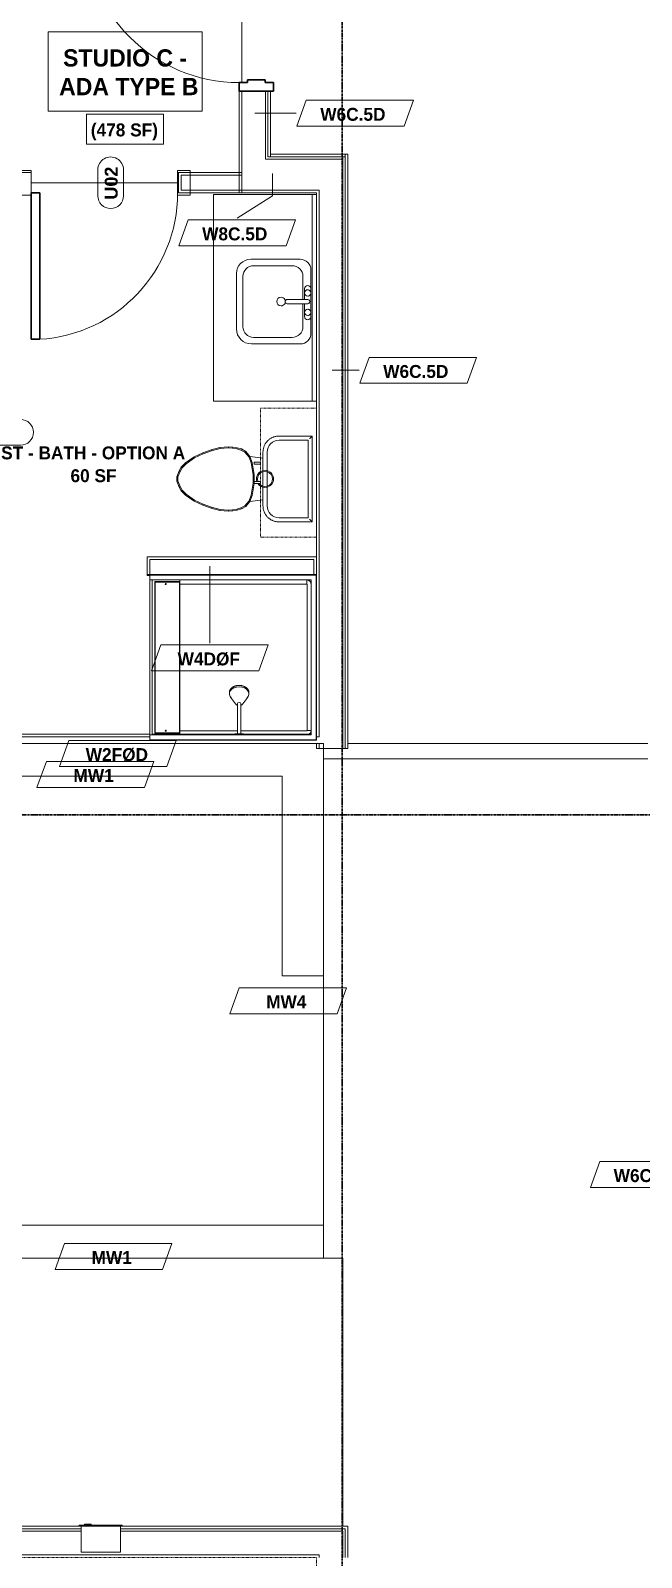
# Model space of a CAD drawing. Header units: inches. Extents: x -4058 to -1781, y 9814 to 12264.
# Drawn here: x -3553.8 to -3411.8, y 11362.6 to 11717.5 of the extents above; entities that cross this region are included whole.
import ezdxf

# ---------------------------------------------------------------- set-up
doc = ezdxf.new("R2010")
doc.units = ezdxf.units.IN
doc.header["$MEASUREMENT"] = 0
doc.linetypes.add('Dash', pattern=[0.25, 0.125, -0.125])
doc.linetypes.add('Grid Line 1_2_', pattern=[0.875, 0.5, -0.125, 0.125, -0.125])
for name, color, linetype, lineweight in [('0-1', 7, 'Continuous', 5), ('0-3', 8, 'Continuous', 9), ('A-AREA-IDEN', 2, 'Continuous', 9), ('A-DOOR-1', 7, 'Continuous', 9), ('A-DOOR-2', 10, 'Continuous', 30), ('A-DOOR-3', 31, 'Continuous', 9), ('A-DOOR-4', 31, 'Continuous', 30), ('A-DOOR-FRAM-2', 10, 'Continuous', 30), ('A-DOOR-IDEN', 31, 'Continuous', 9), ('A-FLOR-1', 7, 'Continuous', 9), ('A-FLOR-2', 192, 'Continuous', 9), ('A-WALL', 113, 'Continuous', 18), ('A-WALL-1', 7, 'Continuous', 9), ('A-WALL-2', 250, 'Continuous', 18), ('A-WALL-3', 113, 'Continuous', 9), ('A-WALL-IDEN', 211, 'Continuous', 9), ('E-FIRE-1', 7, 'Continuous', 9), ('I-WALL-1', 7, 'Continuous', 9), ('P-SANR-FIXT', 6, 'Continuous', 9), ('Q-CASE', 31, 'Continuous', 9), ('Q-CASE-1', 31, 'Dash', 9), ('Q-CASE-HDLN', 31, 'Dash', 9), ('S-FNDN-1', 7, 'Continuous', 9), ('S-GRID-1', 1, 'Grid Line 1_2_', 30)]:
    doc.layers.add(name, color=color, linetype=linetype, lineweight=lineweight)
doc.styles.add('Arial_B', font='arialbd.ttf', dxfattribs={"height": 3})
doc.styles.add('Century Gothic_B', font='GOTHICB.TTF', dxfattribs={"height": 3})
doc.styles.add('Century Gothic_B_1', font='GOTHICB.TTF', dxfattribs={"height": 4})

# ---------------------------------------------------------------- blocks, each defined once
blk = doc.blocks.new('CTR - 1st Phase - Shell_rvt-1-UNIT PLANS - 2ND FLOOR')
at = {"layer": 'A-FLOR-1'}
for p, q in [((-3480.05, 11551.81), (-3477.32, 11551.81)), ((-3477.32, 11551.81), (-3410.3, 11551.81)), ((-3410.3, 11548.19), (-3485.7, 11548.19)), ((-3485.7, 11497.81), (-3485.7, 11439.81)), ((-3481.17, 11432.19), (-3485.7, 11432.19)), ((-3485.7, 11432.19), (-3481.17, 11432.19)), ((-3481.17, 11369.86), (-3481.17, 11432.19)), ((-3481.17, 11432.19), (-3481.17, 11369.86))]:
    blk.add_line(p, q, dxfattribs=at)
blk = doc.blocks.new('104416 - Fire Extinguishers - Wall - Class A - Light - 2A-2205533-UNIT PLANS - 2ND FLOOR')
at = {"layer": 'E-FIRE-1'}
for p, q in [((13.19, 3.88), (13.19, 3.62)), ((23.19, 3.88), (13.19, 3.88)), ((13.19, 3.88), (23.19, 3.88)), ((13.19, 3.88), (13.19, 3.62)), ((23.19, 3.62), (13.19, 3.62)), ((13.63, -2.37), (13.63, 3.62)), ((14.41, 4.13), (14.44, 4.13)), ((14.41, 3.88), (14.41, 4.13)), ((14.44, 4.13), (14.84, 4.13)), ((14.44, 3.88), (14.44, 4.13)), ((14.84, 4.13), (15.03, 4.13)), ((14.84, 3.88), (14.84, 4.13)), ((15.03, 4.13), (15.11, 4.13)), ((15.03, 3.88), (15.03, 4.13)), ((15.11, 4.13), (15.24, 4.13)), ((15.11, 3.88), (15.11, 4.13)), ((15.24, 4.13), (15.51, 4.13)), ((15.24, 3.88), (15.24, 4.13)), ((15.51, 4.13), (15.73, 4.13)), ((15.51, 3.88), (15.51, 4.13)), ((15.73, 4.13), (15.87, 4.13)), ((15.73, 3.88), (15.73, 4.13)), ((15.87, 4.13), (15.91, 4.13)), ((15.87, 3.88), (15.87, 4.13)), ((15.91, 4.13), (15.94, 4.13)), ((15.91, 3.88), (15.91, 4.13)), ((15.94, 3.88), (15.94, 4.13)), ((22.75, 3.62), (22.75, -2.37)), ((23.19, 3.62), (23.19, 3.88)), ((23.19, 3.62), (23.19, 3.88)), ((22.75, -2.37), (13.63, -2.37))]:
    blk.add_line(p, q, dxfattribs=at)
blk = doc.blocks.new('HOLLOW METAL - UNIT DOOR-2191978-UNIT PLANS - 2ND FLOOR')
at = {"layer": 'A-DOOR-1'}
blk.add_arc((18, 3.875), 36, 90, 180, dxfattribs=at)
at = {"layer": 'A-DOOR-2'}
for p, q in [((18, 39.875), (16.25, 39.875)), ((16.25, 39.875), (16.25, 3.875)), ((18, 3.875), (18, 39.875)), ((16.25, 3.875), (18, 3.875))]:
    blk.add_line(p, q, dxfattribs=at)
at = {"layer": 'A-DOOR-FRAM-2'}
for p, q in [((-18, 3.875), (-20, 3.875)), ((-20, 3.875), (-20, -4.125)), ((-18, 1.9375), (-18, 3.875)), ((18, 3.875), (18, 1.9375)), ((20, 3.875), (18, 3.875)), ((20, -4.125), (20, 3.875)), ((-17.375, 1.9375), (-18, 1.9375)), ((-17.375, -2.1875), (-17.375, 1.9375)), ((18, 1.9375), (17.375, 1.9375)), ((17.375, 1.9375), (17.375, -2.1875)), ((-18, -4.125), (-18, -2.1875)), ((-18, -2.1875), (-17.375, -2.1875)), ((17.375, -2.1875), (18, -2.1875)), ((18, -2.1875), (18, -4.125)), ((-20, -4.125), (-18, -4.125)), ((18, -4.125), (20, -4.125))]:
    blk.add_line(p, q, dxfattribs=at)
blk = doc.blocks.new('CTR - 1st Phase - Common Walls_rvt-1-UNIT PLANS - 2ND FLOOR')
at = {"layer": 'A-WALL-1'}
for p, q in [((-3526.05, 11553.94), (-3583.32, 11553.94)), ((-3583.32, 11551.81), (-3487.3, 11551.81)), ((-3506.28, 11553.94), (-3525.55, 11553.94)), ((-3488.55, 11553.94), (-3504.31, 11553.94))]:
    blk.add_line(p, q, dxfattribs=at)
at = {"layer": 'A-WALL-2'}
for p, q in [((-3504.67, 11703.4), (-3504.67, 11688.74)), ((-3499.17, 11703.4), (-3499.17, 11688.74)), ((-3498.67, 11703.4), (-3498.67, 11688.74)), ((-3504.67, 11687.61), (-3504.67, 11688.74)), ((-3504.67, 11680.36), (-3504.67, 11687.61)), ((-3499.17, 11688.11), (-3499.17, 11688.74)), ((-3499.17, 11687.61), (-3499.17, 11688.11)), ((-3481.17, 11687.61), (-3499.17, 11687.61)), ((-3498.67, 11688.11), (-3498.67, 11688.74)), ((-3498.05, 11688.11), (-3498.67, 11688.11)), ((-3498.05, 11688.11), (-3498.67, 11688.11)), ((-3498.05, 11688.11), (-3498.05, 11688.74)), ((-3481.17, 11688.11), (-3498.05, 11688.11)), ((-3481.17, 11688.11), (-3480.67, 11688.11)), ((-3481.17, 11688.11), (-3481.17, 11687.61)), ((-3480.67, 11688.11), (-3481.17, 11688.11)), ((-3481.17, 11687.61), (-3481.17, 11680.36)), ((-3480.67, 11688.74), (-3480.67, 11688.11)), ((-3480.67, 11688.11), (-3480.67, 11679.74)), ((-3486.67, 11680.36), (-3504.67, 11680.36)), ((-3486.67, 11680.36), (-3486.67, 11679.74)), ((-3486.67, 11553.31), (-3486.67, 11679.74)), ((-3481.17, 11680.36), (-3481.17, 11679.74)), ((-3481.17, 11550.64), (-3481.17, 11679.74)), ((-3480.67, 11550.64), (-3480.67, 11679.74)), ((-3583.32, 11553.31), (-3526.05, 11553.31)), ((-3486.67, 11553.31), (-3487.3, 11553.31)), ((-3486.67, 11551.81), (-3487.3, 11551.81)), ((-3486.67, 11550.64), (-3486.67, 11551.81)), ((-3542.04, 11369.24), (-3623.15, 11369.24)), ((-3542.04, 11368.74), (-3623.15, 11368.74)), ((-3480.67, 11369.24), (-3532.91, 11369.24)), ((-3481.17, 11368.74), (-3532.91, 11368.74)), ((-3481.17, 11368.74), (-3481.17, 11363.24)), ((-3480.67, 11369.24), (-3480.67, 11368.74)), ((-3480.67, 11368.74), (-3480.67, 11362.61)), ((-3486.67, 11363.24), (-3623.15, 11363.24)), ((-3486.67, 11363.24), (-3486.67, 11362.61)), ((-3481.17, 11363.24), (-3481.17, 11362.61))]:
    blk.add_line(p, q, dxfattribs=at)
at = {"layer": 'I-WALL-1'}
for p, q in [((-3505.3, 11703.4), (-3505.3, 11688.74)), ((-3498.05, 11688.74), (-3498.05, 11703.4)), ((-3505.3, 11688.74), (-3505.3, 11680.36)), ((-3480.67, 11688.74), (-3498.05, 11688.74)), ((-3480.05, 11688.74), (-3480.67, 11688.74)), ((-3480.05, 11679.74), (-3480.05, 11688.74)), ((-3505.3, 11680.36), (-3505.3, 11679.74)), ((-3505.3, 11679.74), (-3487.3, 11679.74)), ((-3487.3, 11679.74), (-3487.3, 11591.05)), ((-3480.05, 11550.64), (-3480.05, 11679.74)), ((-3487.3, 11551.81), (-3487.3, 11550.64)), ((-3487.3, 11550.64), (-3480.05, 11550.64)), ((-3542.47, 11369.86), (-3623.15, 11369.86)), ((-3480.05, 11369.86), (-3532.47, 11369.86)), ((-3480.05, 11369.24), (-3480.05, 11369.86)), ((-3480.05, 11362.61), (-3480.05, 11369.24))]:
    blk.add_line(p, q, dxfattribs=at)
at = {"layer": '0-3', "rotation": 89.99999999998256}
blk.add_blockref('HOLLOW METAL - UNIT DOOR-2191978-UNIT PLANS - 2ND FLOOR', (-3501.42, 11723.4), dxfattribs=at)
at = {"layer": '0-3'}
blk.add_blockref('104416 - Fire Extinguishers - Wall - Class A - Light - 2A-2205533-UNIT PLANS - 2ND FLOOR', (-3555.66, 11366.24), dxfattribs=at)
blk = doc.blocks.new('CTR - 1st Phase - Structure_rvt-1-UNIT PLANS - 2ND FLOOR')
at = {"layer": 'A-WALL-1'}
for p, q in [((-3495.32, 11551.81), (-3586.95, 11551.81)), ((-3579.32, 11544.19), (-3495.32, 11544.19)), ((-3495.32, 11439.81), (-3579.32, 11439.81)), ((-3579.32, 11432.19), (-3495.32, 11432.19))]:
    blk.add_line(p, q, dxfattribs=at)
at = {"layer": 'S-FNDN-1'}
for p, q in [((-3485.7, 11551.81), (-3495.32, 11551.81)), ((-3485.7, 11497.81), (-3485.7, 11551.81)), ((-3495.32, 11544.19), (-3495.32, 11497.81)), ((-3495.32, 11497.81), (-3485.7, 11497.81)), ((-3485.7, 11439.81), (-3495.32, 11439.81)), ((-3485.7, 11432.19), (-3485.7, 11439.81)), ((-3495.32, 11432.19), (-3485.7, 11432.19))]:
    blk.add_line(p, q, dxfattribs=at)
at = {"layer": 'S-GRID-1'}
for p, q in [((-3481.32, 9814.03), (-3481.32, 12247.5)), ((-1781.27, 11535.19), (-4041.78, 11535.19))]:
    blk.add_line(p, q, dxfattribs=at)
blk = doc.blocks.new('M_Sink Vanity-Square - 500 x 440mm-1372835-UNIT PLANS - 2ND FLOOR')
at = {"layer": 'P-SANR-FIXT'}
for p, q in [((-5.72, 10.23), (7.14, 10.23)), ((-5.22, 8.73), (6.46, 8.73)), ((-9.22, -4.59), (-9.22, 6.73)), ((-7.72, -2.72), (-7.72, 6.23)), ((8.96, 6.23), (8.96, -2.72)), ((10.46, 6.91), (10.46, -4.59)), ((0.12, -6.33), (0.12, -1.59)), ((1.12, -6.33), (1.12, -1.59)), ((7.96, -7.09), (-6.72, -7.09)), ((0.12, -5.22), (-5.22, -5.22)), ((-2.88, -5.59), (0.12, -5.59)), ((3.62, -7.09), (-2.88, -7.09)), ((6.46, -5.22), (1.12, -5.22)), ((1.12, -5.59), (3.62, -5.59))]:
    blk.add_line(p, q, dxfattribs=at)
for centre, radius, start, end in [((-5.72, 6.73), 3.5, 90, 180), ((-5.22, 6.23), 2.5, 90, 180), ((6.46, 6.23), 2.5, 360, 90), ((7.14, 6.91), 3.32, 360, 90), ((0.62, -0.13), 1, 360, 180), ((-5.22, -2.72), 2.5, 180, 270), ((0.62, -0.13), 1, 180, 0), ((0.62, -1.59), 0.5, 360, 180), ((6.46, -2.72), 2.5, 270, 360), ((-6.72, -4.59), 2.5, 180, 270), ((-2.88, -6.34), 0.75, 90, 270), ((-1.88, -6.34), 0.75, 360, 180), ((-1.88, -6.34), 0.75, 180, 0), ((0.62, -6.33), 0.5, 180, 0), ((2.62, -6.34), 0.75, 0, 180), ((2.62, -6.34), 0.75, 180, 0), ((3.62, -6.34), 0.75, 270, 90), ((7.96, -4.59), 2.5, 270, 0)]:
    blk.add_arc(centre, radius, start, end, dxfattribs=at)
blk = doc.blocks.new('Toilet-Domestic-3D - Toilet-Domestic-3D-1352612-UNIT PLANS - 2ND FLOOR')
at = {"layer": 'P-SANR-FIXT'}
for p, q in [((-9.98, 19.48), (-9.98, 11.75)), ((9.98, 19.48), (-9.98, 19.48)), ((-9.86, 19.36), (-9.98, 19.48)), ((9, 18.5), (-9, 18.5)), ((-9, 18.5), (-9, 11.75)), ((-9, 18.5), (-9, 11.75)), ((9, 18.5), (-9, 18.5)), ((9, 11.75), (9, 18.5)), ((9, 11.75), (9, 18.5)), ((9.98, 19.48), (9.86, 19.36)), ((9.98, 11.75), (9.98, 19.48)), ((-6.25, 9), (6.25, 9)), ((-6.25, 9), (6.25, 9)), ((-6.25, 8.02), (6.25, 8.02)), ((-4.86, 8.02), (-5.21, 5)), ((5.21, 5), (4.86, 8.02)), ((-6.4, 4), (-6.97, 3)), ((-6.21, 3.84), (-6.73, 2.9)), ((-5.21, 5), (-6.4, 4)), ((-6.21, 3.84), (-6.4, 4)), ((-5.08, 4.78), (-6.21, 3.84)), ((-3.84, 5.5), (-5.21, 5)), ((-5.21, 5), (-5.08, 4.78)), ((-3.77, 5.26), (-5.08, 4.78)), ((-1, 6), (-3.84, 5.5)), ((-3.84, 5.5), (-3.77, 5.26)), ((-0.98, 5.75), (-3.77, 5.26)), ((-1, 6), (-0.98, 5.75)), ((0.56, 6), (-1, 6)), ((0.98, 5.75), (-0.98, 5.75)), ((1, 5.98), (0.98, 5.75)), ((3.77, 5.26), (0.98, 5.75)), ((3.84, 5.5), (1.05, 5.99)), ((3.84, 5.5), (3.77, 5.26)), ((5.08, 4.78), (3.77, 5.26)), ((5.21, 5), (3.84, 5.5)), ((5.21, 5), (5.08, 4.78)), ((6.21, 3.84), (5.08, 4.78)), ((6.4, 4), (5.21, 5)), ((6.4, 4), (6.21, 3.84)), ((6.73, 2.9), (6.21, 3.84)), ((6.97, 3), (6.4, 4)), ((-7.41, 1), (-7.5, 0)), ((-7.24, 2), (-7.41, 1)), ((-7.41, 1), (-7.16, 0.96)), ((-7.16, 0.96), (-7.25, 0)), ((-6.97, 3), (-7.24, 2)), ((-7.24, 2), (-6.99, 1.95)), ((-6.99, 1.95), (-7.16, 0.96)), ((-6.73, 2.9), (-6.99, 1.95)), ((-6.97, 3), (-6.73, 2.9)), ((6.97, 3), (6.73, 2.9)), ((6.99, 1.95), (6.73, 2.9)), ((7.24, 2), (6.97, 3)), ((7.24, 2), (6.99, 1.95)), ((7.16, 0.96), (6.99, 1.95)), ((7.41, 1), (7.16, 0.96)), ((7.25, 0), (7.16, 0.96)), ((7.41, 1), (7.24, 2)), ((7.5, 0), (7.25, 0)), ((7.5, 0), (7.41, 1)), ((-7.5, 0), (-7.25, 0)), ((-7.5, 0), (-7.33, -1.99)), ((-7.33, -1.99), (-7.08, -1.95)), ((-7.33, -1.99), (-6.79, -4)), ((-7.25, 0), (-7.08, -1.95)), ((-7.08, -1.95), (-6.55, -3.92)), ((6.55, -3.92), (7.08, -1.95)), ((6.79, -4), (7.33, -1.99)), ((7.08, -1.95), (7.25, 0)), ((7.33, -1.99), (7.08, -1.95)), ((7.33, -1.99), (7.5, 0)), ((-6.79, -4), (-6.55, -3.92)), ((-6.79, -4), (-6.06, -6)), ((-6.55, -3.92), (-5.83, -5.9)), ((-6.06, -6), (-5.83, -5.9)), ((-6.06, -6), (-5.13, -8)), ((-5.83, -5.9), (-4.91, -7.88)), ((4.91, -7.88), (5.83, -5.9)), ((5.13, -8), (6.06, -6)), ((5.83, -5.9), (6.55, -3.92)), ((6.06, -6), (5.83, -5.9)), ((6.06, -6), (6.79, -4)), ((6.79, -4), (6.55, -3.92)), ((-5.13, -8), (-4.91, -7.88)), ((-5.13, -8), (-3.74, -10)), ((-4.91, -7.88), (-3.55, -9.84)), ((-3.74, -10), (-3.55, -9.84)), ((-3.74, -10), (-2.74, -11)), ((-3.55, -9.84), (-2.59, -10.8)), ((2.59, -10.8), (3.55, -9.84)), ((2.74, -11), (3.74, -10)), ((3.55, -9.84), (4.91, -7.88)), ((3.74, -10), (3.55, -9.84)), ((3.74, -10), (5.13, -8)), ((5.13, -8), (4.91, -7.88)), ((-2.74, -11), (-2.59, -10.8)), ((-2.74, -11), (-1.87, -11.5)), ((-2.59, -10.8), (-1.77, -11.27)), ((-1.87, -11.5), (-1.77, -11.27)), ((-1.87, -11.5), (-0.5, -12)), ((-1.77, -11.27), (-0.46, -11.75)), ((-0.5, -12), (-0.46, -11.75)), ((-0.5, -12), (0.5, -12)), ((-0.46, -11.75), (0.46, -11.75)), ((0.46, -11.75), (1.77, -11.27)), ((0.5, -12), (0.46, -11.75)), ((0.5, -12), (1.87, -11.5)), ((1.77, -11.27), (2.59, -10.8)), ((1.87, -11.5), (1.77, -11.27)), ((1.87, -11.5), (2.74, -11)), ((2.74, -11), (2.59, -10.8))]:
    blk.add_line(p, q, dxfattribs=at)
at = {"layer": 'P-SANR-FIXT', "flags": 128}
for points in [[(-9.98, 11.75), (-9.97, 11.6), (-9.97, 11.45), (-9.95, 11.3), (-9.93, 11.16), (-9.9, 11.01), (-9.87, 10.86), (-9.83, 10.72), (-9.79, 10.58), (-9.74, 10.44), (-9.68, 10.3), (-9.62, 10.16), (-9.56, 10.03), (-9.48, 9.9), (-9.41, 9.77), (-9.33, 9.65), (-9.24, 9.52), (-9.15, 9.41), (-9.05, 9.29), (-8.95, 9.18), (-8.85, 9.08), (-8.74, 8.97), (-8.62, 8.88), (-8.51, 8.78), (-8.39, 8.7), (-8.26, 8.61), (-8.14, 8.54), (-8.01, 8.46), (-7.87, 8.4), (-7.74, 8.33), (-7.6, 8.28), (-7.46, 8.22), (-7.32, 8.18), (-7.17, 8.14), (-7.03, 8.11), (-6.88, 8.08), (-6.74, 8.05), (-6.59, 8.04), (-6.44, 8.03), (-6.29, 8.02), (-6.25, 8.02)], [(6.25, 8.02), (6.4, 8.03), (6.55, 8.03), (6.7, 8.05), (6.84, 8.07), (6.99, 8.1), (7.14, 8.13), (7.28, 8.17), (7.42, 8.21), (7.56, 8.26), (7.7, 8.32), (7.84, 8.38), (7.97, 8.44), (8.1, 8.52), (8.23, 8.59), (8.35, 8.67), (8.48, 8.76), (8.59, 8.85), (8.71, 8.95), (8.82, 9.05), (8.92, 9.15), (9.03, 9.26), (9.12, 9.38), (9.22, 9.49), (9.3, 9.61), (9.39, 9.74), (9.46, 9.86), (9.54, 9.99), (9.6, 10.13), (9.67, 10.26), (9.72, 10.4), (9.78, 10.54), (9.82, 10.68), (9.86, 10.83), (9.89, 10.97), (9.92, 11.12), (9.95, 11.26), (9.96, 11.41), (9.97, 11.56), (9.98, 11.71), (9.98, 11.75)]]:
    blk.add_lwpolyline(points, dxfattribs=at)
at = {"layer": 'P-SANR-FIXT'}
for centre, radius, start, end in [((-6.25, 11.75), 2.75, 180, 270), ((-6.25, 11.75), 2.75, 180, 270), ((6.25, 11.75), 2.75, 270, 360), ((6.25, 11.75), 2.75, 270, 360), ((0, 8.48), 2, 360, 286.863), ((0, 8.48), 1.75, 360, 289.017), ((0, 8.48), 2, 302.0714, 360), ((0, 8.48), 1.75, 308.7554, 360)]:
    blk.add_arc(centre, radius, start, end, dxfattribs=at)
for points in [[(-9.98, 19.48), (-9.98, 19.48), (-9.98, 19.48), (-9.98, 19.48)], [(9.98, 19.48), (9.98, 19.48), (9.98, 19.48), (9.98, 19.48)]]:
    blk.add_open_spline(points, degree=3, dxfattribs=at)
for points, knots in [([(-9.37, 18.87), (-9.41, 18.91), (-9.47, 18.97), (-9.55, 19.05), (-9.6, 19.1), (-9.66, 19.16), (-9.71, 19.21), (-9.75, 19.25), (-9.78, 19.28), (-9.8, 19.3), (-9.82, 19.32), (-9.85, 19.35), (-9.86, 19.36), (-9.86, 19.36)], [0, 0, 0, 0, 0.166667, 0.25, 0.333333, 0.416667, 0.5, 0.583333, 0.666667, 0.708333, 0.75, 0.833333, 1, 1, 1, 1]), ([(9.86, 19.36), (9.86, 19.36), (9.85, 19.35), (9.82, 19.32), (9.8, 19.3), (9.78, 19.28), (9.75, 19.25), (9.71, 19.21), (9.66, 19.16), (9.6, 19.1), (9.55, 19.05), (9.47, 18.97), (9.41, 18.91), (9.37, 18.87)], [-1, -1, -1, -1, -0.833333, -0.75, -0.708333, -0.666667, -0.583333, -0.5, -0.416667, -0.333333, -0.25, -0.166667, 0, 0, 0, 0])]:
    blk.add_open_spline(points, degree=3, knots=knots, dxfattribs=at)
blk = doc.blocks.new('Bath Vanity - Bath Vanity 48_-3150017-UNIT PLANS - 2ND FLOOR')
at = {"layer": 'Q-CASE'}
for p, q in [((24.74, 24), (-23.26, 24)), ((-23.26, 24), (-23.26, 1)), ((24.74, 1), (24.74, 24))]:
    blk.add_line(p, q, dxfattribs=at)
blk = doc.blocks.new('BATHROOM MIRROR - BATHROOM MIRROR 48_-3123886-UNIT PLANS - 2ND FLOOR')
at = {"layer": 'Q-CASE'}
for p, q in [((-23.26, -23), (24.74, -23)), ((-23.26, -23), (-23.26, -24)), ((24.74, -24), (-23.26, -24)), ((24.74, -24), (24.74, -23))]:
    blk.add_line(p, q, dxfattribs=at)
blk = doc.blocks.new('300 Series Wall Hung Cabinet_326 - 30_-2909953-UNIT PLANS - 2ND FLOOR')
at = {"layer": 'Q-CASE'}
for p, q in [((-2.01, 14.69), (-2.5, 14.69)), ((-2.5, 14.69), (-2.5, 13.19)), ((-2.01, 13.19), (-2.01, 14.69)), ((2.49, 14.69), (2, 14.69)), ((2, 14.69), (2, 13.19)), ((2.49, 13.19), (2.49, 14.69)), ((-2.01, 13.19), (-2.5, 13.19)), ((2.49, 13.19), (2, 13.19))]:
    blk.add_line(p, q, dxfattribs=at)
at = {"layer": 'Q-CASE-1'}
for p, q in [((-15, 0.19), (-15, 13.19)), ((-15, 13.19), (15, 13.19)), ((15, 13.19), (15, 0.19)), ((15, 0.19), (-15, 0.19))]:
    blk.add_line(p, q, dxfattribs=at)
blk = doc.blocks.new('SWING - SINGLE - FLUSH - SWING - FLUSH - 2-10 x 6-8 - PRIVACY-4346067-UNIT PLANS - 2ND FLOOR')
at = {"layer": 'A-DOOR-3'}
for p, q in [((-17, 2.87), (-20, 2.87)), ((-20, 2.87), (-20, -2.38)), ((-17, -2.38), (-17, 2.87)), ((20, 2.87), (17, 2.87)), ((17, 2.87), (17, -2.38)), ((20, -2.38), (20, 2.87)), ((-20, -2.38), (-17, -2.38)), ((-17, -2.38), (-20, -2.38)), ((-20, -2.38), (-20, -2.88)), ((-20, -2.88), (-17, -2.88)), ((-17, -2.88), (-17, -2.38)), ((17, -2.38), (20, -2.38)), ((20, -2.38), (17, -2.38)), ((17, -2.38), (17, -2.88)), ((17, -2.88), (20, -2.88)), ((20, -2.88), (20, -2.38))]:
    blk.add_line(p, q, dxfattribs=at)
blk.add_arc((17, 2.37), 34.07, 93.3657, 180, dxfattribs=at)
at = {"layer": 'A-DOOR-4'}
for p, q in [((15, 2.37), (15, 36.38)), ((17, 36.38), (15, 36.38)), ((17, 2.37), (17, 36.38)), ((17, 2.37), (15, 2.37))]:
    blk.add_line(p, q, dxfattribs=at)
blk = doc.blocks.new('OD_CW_Upper Cabinet - OD_CW_Upper Cabinet-4366995-UNIT PLANS - 2ND FLOOR')
at = {"layer": 'Q-CASE-HDLN'}
for p, q in [((115.86, 24), (0.74, 24)), ((0.74, 24), (0.74, 12)), ((115.86, 12), (115.86, 24)), ((0.74, 12), (115.86, 12))]:
    blk.add_line(p, q, dxfattribs=at)
blk = doc.blocks.new('The Shower - The Shower-V44-UNIT PLANS - 2ND FLOOR')
at = {"layer": 'P-SANR-FIXT'}
for p, q in [((0, -0.5), (38.5, -0.5)), ((0, -39.25), (0, -0.5)), ((0.12, -39.25), (0.12, -0.63)), ((0.12, -0.63), (38.38, -0.63)), ((1.25, -39.25), (1.25, -1.75)), ((1.25, -1.75), (37.25, -1.75)), ((1.3, -2.43), (1.28, -2.51)), ((1.42, -2.2), (1.4, -2.23)), ((1.58, -2.01), (1.51, -2.08)), ((1.73, -1.9), (1.7, -1.92)), ((2.01, -1.78), (1.93, -1.8)), ((2.2, -32.27), (2.2, -2.75)), ((36.25, -1.77), (2.25, -1.77)), ((36.25, -2.7), (2.25, -2.7)), ((36.25, -1.77), (36.25, -1.75)), ((36.3, -18.11), (36.3, -2.75)), ((36.57, -1.8), (36.49, -1.78)), ((36.8, -1.92), (36.77, -1.9)), ((36.99, -2.08), (36.92, -2.01)), ((37.1, -2.23), (37.08, -2.2)), ((37.25, -1.75), (37.25, -17.52)), ((38.38, -0.63), (38.38, -39.25)), ((38.5, -0.5), (38.5, -39.25)), ((36.3, -32.27), (36.3, -18.89)), ((37.25, -19.48), (37.25, -39.25)), ((1.62, -32.27), (1.62, -38.13)), ((36.75, -32.38), (1.75, -32.38)), ((1.75, -32.38), (1.75, -38)), ((2.2, -32.27), (36.3, -32.27)), ((36.75, -38), (36.75, -32.38)), ((36.88, -38.13), (36.88, -32.27)), ((1.25, -38.75), (37.25, -38.75)), ((1.25, -39.25), (1.25, -38.75)), ((1.62, -38.13), (36.88, -38.13)), ((1.75, -38), (36.75, -38)), ((37.25, -38.75), (37.25, -39.25)), ((0.12, -39.25), (0, -39.25)), ((0.12, -39.25), (1.25, -39.25)), ((37.25, -39.25), (1.25, -39.25)), ((37.25, -39.25), (38.38, -39.25)), ((38.5, -39.25), (38.38, -39.25))]:
    blk.add_line(p, q, dxfattribs=at)
for centre, radius, start, end in [((2.25, -2.75), 1, 90, 180), ((36.25, -2.75), 1, 30.3328, 90), ((2.2, -35.56), 0.125, 0, 180), ((36.3, -35.56), 0.125, 0, 180), ((2.2, -35.56), 0.125, 180, 0), ((36.3, -35.56), 0.125, 180, 0)]:
    blk.add_arc(centre, radius, start, end, dxfattribs=at)
for centre, start_param, end_param in [((2.2, -32.28), 1.570796, 3.141593), ((36.3, -32.28), 0.541328, 1.570796)]:
    blk.add_ellipse(centre, major_axis=(0.95, 0), ratio=0.019505, start_param=start_param, end_param=end_param, dxfattribs=at)
for points, knots in [([(2.25, -1.77), (2.19, -1.77), (2.06, -1.78), (1.8, -1.86), (1.53, -2.04), (1.34, -2.32), (1.26, -2.57), (1.25, -2.7), (1.25, -2.77)], [-0.001856, -0.001856, -0.001856, -0.001856, 0.123376, 0.248608, 0.499072, 0.749536, 0.874768, 1, 1, 1, 1]), ([(1.38, -2.25), (1.41, -2.21), (1.47, -2.12), (1.55, -2.04), (1.59, -2)], [-0.666048, -0.666048, -0.666048, -0.666048, -0.5714286, -0.4597287, -0.4597287, -0.4597287, -0.4597287]), ([(1.75, -1.88), (1.77, -1.87), (1.86, -1.82), (2.03, -1.77), (2.17, -1.75), (2.25, -1.75)], [-0.332096, -0.332096, -0.332096, -0.332096, -0.2857143, -0.1428571, 0, 0, 0, 0]), ([(2.25, -2.7), (2.24, -2.7), (2.24, -2.7), (2.23, -2.7), (2.22, -2.71), (2.22, -2.71), (2.21, -2.72), (2.21, -2.73), (2.2, -2.74), (2.2, -2.74), (2.2, -2.75), (2.2, -2.75)], [-1, -1, -1, -1, -0.833333, -0.75, -0.666667, -0.583333, -0.416667, -0.333333, -0.208333, -0.083333, 0, 0, 0, 0]), ([(36.25, -1.75), (36.31, -1.75), (36.42, -1.76), (36.59, -1.8), (36.7, -1.85), (36.75, -1.88)], [-1, -1, -1, -1, -0.8928571, -0.7857143, -0.6665409, -0.6665409, -0.6665409, -0.6665409]), ([(37.11, -2.26), (37.07, -2.19), (36.94, -2.02), (36.7, -1.86), (36.45, -1.78), (36.32, -1.77), (36.25, -1.77)], [0.3361578, 0.3361578, 0.3361578, 0.3361578, 0.499072, 0.749536, 0.874768, 1, 1, 1, 1]), ([(36.3, -2.75), (36.3, -2.74), (36.3, -2.74), (36.3, -2.73), (36.29, -2.72), (36.29, -2.72), (36.28, -2.71), (36.27, -2.71), (36.26, -2.7), (36.26, -2.7), (36.25, -2.7), (36.25, -2.7)], [-1, -1, -1, -1, -0.833333, -0.75, -0.666667, -0.583333, -0.416667, -0.333333, -0.208333, -0.083333, 0, 0, 0, 0]), ([(36.75, -1.88), (36.79, -1.91), (36.89, -1.97), (36.97, -2.05), (37.01, -2.11)], [-0.666048, -0.666048, -0.666048, -0.666048, -0.5714286, -0.4462442, -0.4462442, -0.4462442, -0.4462442])]:
    blk.add_open_spline(points, degree=3, knots=knots, dxfattribs=at)
for points in [[(1.25, -2.75), (1.25, -2.74), (1.25, -2.72), (1.25, -2.71)], [(2.2, -2.75), (2.12, -2.75), (1.95, -2.75), (1.72, -2.75), (1.52, -2.76), (1.37, -2.76), (1.27, -2.76), (1.25, -2.77), (1.25, -2.77)], [(1.35, -2.32), (1.36, -2.3), (1.37, -2.27), (1.38, -2.25)], [(1.63, -1.97), (1.67, -1.94), (1.71, -1.91), (1.75, -1.88)], [(36.25, -2.7), (36.25, -2.62), (36.25, -2.45), (36.25, -2.22), (36.25, -2.03), (36.25, -1.88), (36.25, -1.82), (36.25, -1.8)], [(37.05, -2.15), (37.07, -2.18), (37.09, -2.21), (37.11, -2.25)]]:
    blk.add_open_spline(points, degree=3, dxfattribs=at)
blk = doc.blocks.new('Shower Head - Shower Head-3260035-UNIT PLANS - 2ND FLOOR')
at = {"layer": 'P-SANR-FIXT'}
for p, q in [((-2.28, 9.81), (-2.28, 9.54)), ((-2.02, 8.78), (-0.84, 7.19)), ((-0.39, 7.27), (-0.39, 6.01)), ((0.39, 6.01), (0.39, 7.27)), ((0.84, 7.19), (2.02, 8.78)), ((2.28, 9.54), (2.28, 9.81)), ((-0.98, 0.26), (-0.98, 0)), ((-0.98, 0.26), (0.98, 0.26)), ((-0.39, 1), (-0.39, 0.26)), ((0.39, 0.26), (0.39, 1)), ((0.98, 0), (0.98, 0.26)), ((0.98, 0), (-0.98, 0))]:
    blk.add_line(p, q, dxfattribs=at)
at = {"layer": 'P-SANR-FIXT', "flags": 128}
for points in [[(0, 11.49), (-0.09, 11.49), (-0.18, 11.48), (-0.27, 11.48), (-0.35, 11.47), (-0.44, 11.46), (-0.53, 11.44), (-0.62, 11.43), (-0.7, 11.41), (-0.79, 11.39), (-0.87, 11.36), (-0.95, 11.34), (-1.03, 11.31), (-1.11, 11.28), (-1.19, 11.25), (-1.26, 11.21), (-1.34, 11.17), (-1.41, 11.13), (-1.48, 11.09), (-1.55, 11.05), (-1.61, 11), (-1.68, 10.95), (-1.74, 10.9), (-1.8, 10.85), (-1.85, 10.8), (-1.9, 10.74), (-1.95, 10.69), (-2, 10.63), (-2.04, 10.57), (-2.08, 10.51), (-2.12, 10.44), (-2.15, 10.38), (-2.18, 10.31), (-2.21, 10.25), (-2.23, 10.18), (-2.25, 10.11), (-2.26, 10.04), (-2.27, 9.97), (-2.28, 9.9), (-2.28, 9.83), (-2.28, 9.81)], [(2.28, 9.81), (2.28, 9.88), (2.28, 9.95), (2.27, 10.02), (2.25, 10.09), (2.24, 10.16), (2.21, 10.23), (2.19, 10.3), (2.16, 10.36), (2.13, 10.43), (2.09, 10.49), (2.05, 10.55), (2.01, 10.61), (1.97, 10.67), (1.92, 10.73), (1.86, 10.79), (1.81, 10.84), (1.75, 10.89), (1.69, 10.94), (1.63, 10.99), (1.57, 11.04), (1.5, 11.08), (1.43, 11.12), (1.36, 11.16), (1.28, 11.2), (1.21, 11.24), (1.13, 11.27), (1.05, 11.3), (0.97, 11.33), (0.89, 11.36), (0.81, 11.38), (0.72, 11.4), (0.64, 11.42), (0.55, 11.44), (0.47, 11.45), (0.38, 11.46), (0.29, 11.47), (0.2, 11.48), (0.11, 11.49), (0.02, 11.49), (0, 11.49)], [(-0.84, 7.19), (-0.81, 7.16), (-0.79, 7.13), (-0.76, 7.1), (-0.73, 7.08), (-0.7, 7.05), (-0.68, 7.03), (-0.65, 7.01), (-0.62, 6.98), (-0.59, 6.97), (-0.56, 6.95), (-0.53, 6.93), (-0.49, 6.91), (-0.46, 6.9), (-0.43, 6.89), (-0.4, 6.87)], [(0.39, 6.87), (0.43, 6.88), (0.46, 6.9), (0.49, 6.91), (0.52, 6.93), (0.55, 6.94), (0.58, 6.96), (0.61, 6.98), (0.64, 7), (0.67, 7.03), (0.7, 7.05), (0.73, 7.07), (0.76, 7.1), (0.78, 7.13), (0.81, 7.16), (0.83, 7.19), (0.84, 7.19)], [(-0.39, 6.01), (-0.39, 5.81), (-0.39, 5.6), (-0.39, 5.38), (-0.39, 5.15), (-0.39, 4.92), (-0.39, 4.68), (-0.39, 4.43), (-0.39, 4.18), (-0.39, 3.93), (-0.39, 3.67), (-0.39, 3.4), (-0.39, 3.13), (-0.39, 2.86), (-0.39, 2.59), (-0.39, 2.31), (-0.39, 2.03), (-0.39, 1.75), (-0.39, 1.46), (-0.39, 1.18), (-0.39, 1)], [(0.39, 1), (0.39, 1.29), (0.39, 1.57), (0.39, 1.85), (0.39, 2.13), (0.39, 2.41), (0.39, 2.69), (0.39, 2.96), (0.39, 3.23), (0.39, 3.5), (0.39, 3.76), (0.39, 4.02), (0.39, 4.27), (0.39, 4.52), (0.39, 4.77), (0.39, 5), (0.39, 5.23), (0.39, 5.46), (0.39, 5.67), (0.39, 5.88), (0.39, 6.01)]]:
    blk.add_lwpolyline(points, dxfattribs=at)
at = {"layer": 'P-SANR-FIXT'}
for centre, major_axis, start_param, end_param in [((0, 9.54), (-2.28, 0), 4.712389, 6.956384), ((0, 9.54), (2.28, 0), 5.609987, 7.853982), ((0, 7.27), (-0.394, 0), 4.712389, 6.283185), ((0, 7.27), (0.394, 0), 0, 1.570796)]:
    blk.add_ellipse(centre, major_axis=major_axis, ratio=0.707107, start_param=start_param, end_param=end_param, dxfattribs=at)
blk = doc.blocks.new('Wall Tag - Arch Wall-3956453-UNIT PLANS - 2ND FLOOR')
at = {"layer": 'A-WALL-IDEN'}
for p, q in [((-0.356, 0.094), (-0.424, -0.094)), ((0.424, 0.094), (-0.356, 0.094)), ((0.356, -0.094), (0.424, 0.094)), ((-0.424, -0.094), (0.356, -0.094))]:
    blk.add_line(p, q, dxfattribs=at)
blk = doc.blocks.new('Door Tag - Type Mark-2601225-UNIT PLANS - 2ND FLOOR')
at = {"layer": 'A-DOOR-IDEN'}
for p, q in [((0.09375, 0.09375), (-0.09375, 0.09375)), ((-0.09375, -0.09375), (0.09375, -0.09375))]:
    blk.add_line(p, q, dxfattribs=at)
for centre, start, end in [((-0.09375, 0), 90, 270), ((0.09375, 0), 270, 90)]:
    blk.add_arc(centre, 0.09375, start, end, dxfattribs=at)

msp = doc.modelspace()

# ---------------------------------------------------------------- linework, layer by layer
at = {"layer": 'A-AREA-IDEN', "flags": 128}
for points in [[(-3549.71, 11717.19), (-3513.93, 11717.19), (-3513.93, 11698.74), (-3549.71, 11698.74)], [(-3540.78, 11698.06), (-3522.86, 11698.06), (-3522.86, 11691.06), (-3540.78, 11691.06)]]:
    msp.add_lwpolyline(points, close=True, dxfattribs=at)
at = {"layer": 'A-DOOR-IDEN'}
msp.add_line((-3536.67, 11682.11), (-3538.17, 11682.11), dxfattribs=at)
at = {"layer": 'A-FLOR-2'}
for p, q in [((-3504.68, 11705.4), (-3504.68, 11741.4)), ((-3519.67, 11682.11), (-3553.67, 11682.11))]:
    msp.add_line(p, q, dxfattribs=at)
at = {"layer": 'A-WALL'}
for p, q in [((-3518.8, 11683.86), (-3518.8, 11680.36)), ((-3504.68, 11683.86), (-3518.8, 11683.86)), ((-3518.8, 11680.36), (-3504.68, 11680.36)), ((-3526.05, 11594.55), (-3526.05, 11591.05)), ((-3526.05, 11594.55), (-3487.92, 11594.55)), ((-3487.92, 11591.05), (-3487.92, 11594.55)), ((-3526.05, 11591.05), (-3526.67, 11591.05))]:
    msp.add_line(p, q, dxfattribs=at)
at = {"layer": 'A-WALL-3'}
for p, q in [((-3504.68, 11684.49), (-3519.42, 11684.49)), ((-3519.42, 11684.49), (-3519.42, 11679.74)), ((-3504.68, 11679.74), (-3504.68, 11684.49)), ((-3519.42, 11679.74), (-3504.68, 11679.74)), ((-3487.3, 11595.18), (-3526.67, 11595.18)), ((-3526.67, 11595.18), (-3526.67, 11590.8)), ((-3487.3, 11591.05), (-3487.3, 11595.18)), ((-3526.67, 11590.8), (-3526.05, 11590.8))]:
    msp.add_line(p, q, dxfattribs=at)
at = {"layer": 'A-WALL-IDEN'}
for p, q in [((-3501.67, 11698.28), (-3492.04, 11698.28)), ((-3497.56, 11684.24), (-3497.56, 11679.07)), ((-3497.56, 11679.07), (-3505.77, 11673.9)), ((-3483.67, 11638.52), (-3477.41, 11638.52)), ((-3512.13, 11592.99), (-3512.13, 11575.12))]:
    msp.add_line(p, q, dxfattribs=at)

# ---------------------------------------------------------------- block references
at = {"layer": '0-1'}
for name in ['CTR - 1st Phase - Structure_rvt-1-UNIT PLANS - 2ND FLOOR', 'CTR - 1st Phase - Shell_rvt-1-UNIT PLANS - 2ND FLOOR', 'CTR - 1st Phase - Common Walls_rvt-1-UNIT PLANS - 2ND FLOOR']:
    msp.add_blockref(name, (0, 0), dxfattribs=at)
at = {"layer": 'A-DOOR-3', "rotation": 180}
msp.add_blockref('SWING - SINGLE - FLUSH - SWING - FLUSH - 2-10 x 6-8 - PRIVACY-4346067-UNIT PLANS - 2ND FLOOR', (-3536.67, 11682.11), dxfattribs=at)
at = {"layer": 'A-DOOR-IDEN', "xscale": 31.99999999999999, "yscale": 31.99999999999999, "zscale": 31.99999999999999, "rotation": 89.99999999999955}
msp.add_blockref('Door Tag - Type Mark-2601225-UNIT PLANS - 2ND FLOOR', (-3535.17, 11682.11), dxfattribs=at)
at = {"layer": 'A-DOOR-IDEN', "xscale": 31.99999999999999, "yscale": 31.99999999999999, "zscale": 31.99999999999999}
msp.add_blockref('Door Tag - Type Mark-2601225-UNIT PLANS - 2ND FLOOR', (-3559.14, 11624.11), dxfattribs=at)
at = {"layer": 'A-WALL-IDEN', "xscale": 31.99999999999999, "yscale": 31.99999999999999, "zscale": 31.99999999999999}
for p in [(-3478.3, 11698.28), (-3505.77, 11670.49), (-3463.68, 11638.52), (-3512.13, 11571.7), (-3533.5, 11549.46), (-3538.73, 11544.58), (-3493.93, 11492), (-3410.09, 11451.61), (-3534.51, 11432.58)]:
    msp.add_blockref('Wall Tag - Arch Wall-3956453-UNIT PLANS - 2ND FLOOR', p, dxfattribs=at)
at = {"layer": 'P-SANR-FIXT'}
for name, p, rotation in [('M_Sink Vanity-Square - 500 x 440mm-1372835-UNIT PLANS - 2ND FLOOR', (-3495.7, 11653.88), 90.00000000020181), ('Toilet-Domestic-3D - Toilet-Domestic-3D-1352612-UNIT PLANS - 2ND FLOOR', (-3507.78, 11613.27), 270.0000000002869), ('The Shower - The Shower-V44-UNIT PLANS - 2ND FLOOR', (-3486.8, 11591.05), 269.9999999999188)]:
    msp.add_blockref(name, p, dxfattribs=dict(at, rotation=rotation))
msp.add_blockref('Shower Head - Shower Head-3260035-UNIT PLANS - 2ND FLOOR', (-3505.3, 11553.8), dxfattribs=at)
at = {"layer": 'Q-CASE'}
for name, p, rotation in [('Bath Vanity - Bath Vanity 48_-3150017-UNIT PLANS - 2ND FLOOR', (-3487.3, 11654.63), 90.00000000018761), ('BATHROOM MIRROR - BATHROOM MIRROR 48_-3123886-UNIT PLANS - 2ND FLOOR', (-3511.3, 11654.63), 90.00000000011043), ('300 Series Wall Hung Cabinet_326 - 30_-2909953-UNIT PLANS - 2ND FLOOR', (-3487.12, 11614.72), 90.00000000013964)]:
    msp.add_blockref(name, p, dxfattribs=dict(at, rotation=rotation))
msp.add_blockref('OD_CW_Upper Cabinet - OD_CW_Upper Cabinet-4366995-UNIT PLANS - 2ND FLOOR', (-3603.16, 11338.61), dxfattribs=at)

# ---------------------------------------------------------------- texts
at = {"layer": 'A-AREA-IDEN', "attachment_point": 1}
for s, insert, char_height, width, style in [('STUDIO C -', (-3546.23, 11713.13), 4, 34.946, 'Century Gothic_B_1'), ('ADA TYPE B', (-3547.15, 11706.46), 4, 37.067, 'Century Gothic_B_1'), ('(478 SF)', (-3539.78, 11695.89), 3, 19.19, 'Century Gothic_B'), ('ST - BATH - OPTION A', (-3560.63, 11620.83), 3, 51.51, 'Century Gothic_B'), ('60 SF', (-3544.51, 11615.53), 3, 12.423, 'Century Gothic_B')]:
    msp.add_mtext(s, dxfattribs=dict(at, insert=insert, char_height=char_height, width=width, style=style))
at = {"layer": 'A-DOOR-IDEN', "insert": (-3536.55, 11678.18), "char_height": 3, "width": 9.393, "attachment_point": 1, "rotation": 90, "style": 'Arial_B'}
msp.add_mtext('U02', dxfattribs=at)
at = {"layer": 'A-WALL-IDEN', "char_height": 3, "attachment_point": 1, "style": 'Century Gothic_B'}
for s, insert, width in [('W6C.5D', (-3486.44, 11699.52), 19.594), ('W8C.5D', (-3513.9, 11671.73), 19.594), ('W6C.5D', (-3471.81, 11639.76), 19.594), ('W4DØF', (-3519.6, 11572.95), 17.978), ('W2FØD', (-3540.97, 11550.71), 17.978), ('MW1', (-3543.82, 11545.83), 12.221), ('MW4', (-3499.02, 11493.25), 12.221), ('W6C.5D', (-3418.23, 11452.86), 19.594), ('MW1', (-3539.6, 11433.83), 12.221)]:
    msp.add_mtext(s, dxfattribs=dict(at, insert=insert, width=width))

doc.saveas('drawing.dxf')
